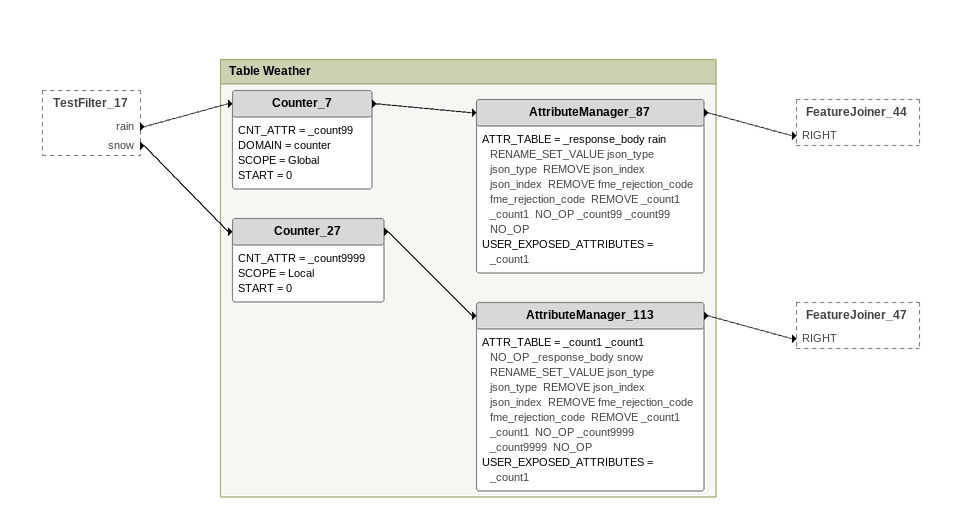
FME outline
TestFilter_17 [outside]
    rain -> Counter_7
    snow -> Counter_27

Bookmark: Table Weather
Counter_7
    CNT_ATTR = _count99
    DOMAIN = counter
    SCOPE = Global
    START = 0
    -> AttributeManager_87
AttributeManager_87
    ATTR_TABLE = _response_body rain  RENAME_SET_VALUE json_type json_type  REMOVE json_index json_index  REMOVE fme_rejection_code fme_rejection_code  REMOVE _count1 _count1  NO_OP _count99 _count99  NO_OP
    USER_EXPOSED_ATTRIBUTES = _count1
    -> FeatureJoiner_44 [RIGHT]
Counter_27
    CNT_ATTR = _count9999
    SCOPE = Local
    START = 0
    -> AttributeManager_113
AttributeManager_113
    ATTR_TABLE = _count1 _count1  NO_OP _response_body snow  RENAME_SET_VALUE json_type json_type  REMOVE json_index json_index  REMOVE fme_rejection_code fme_rejection_code  REMOVE _count1 _count1  NO_OP _count9999 _count9999  NO_OP
    USER_EXPOSED_ATTRIBUTES = _count1
    -> FeatureJoiner_47 [RIGHT]
